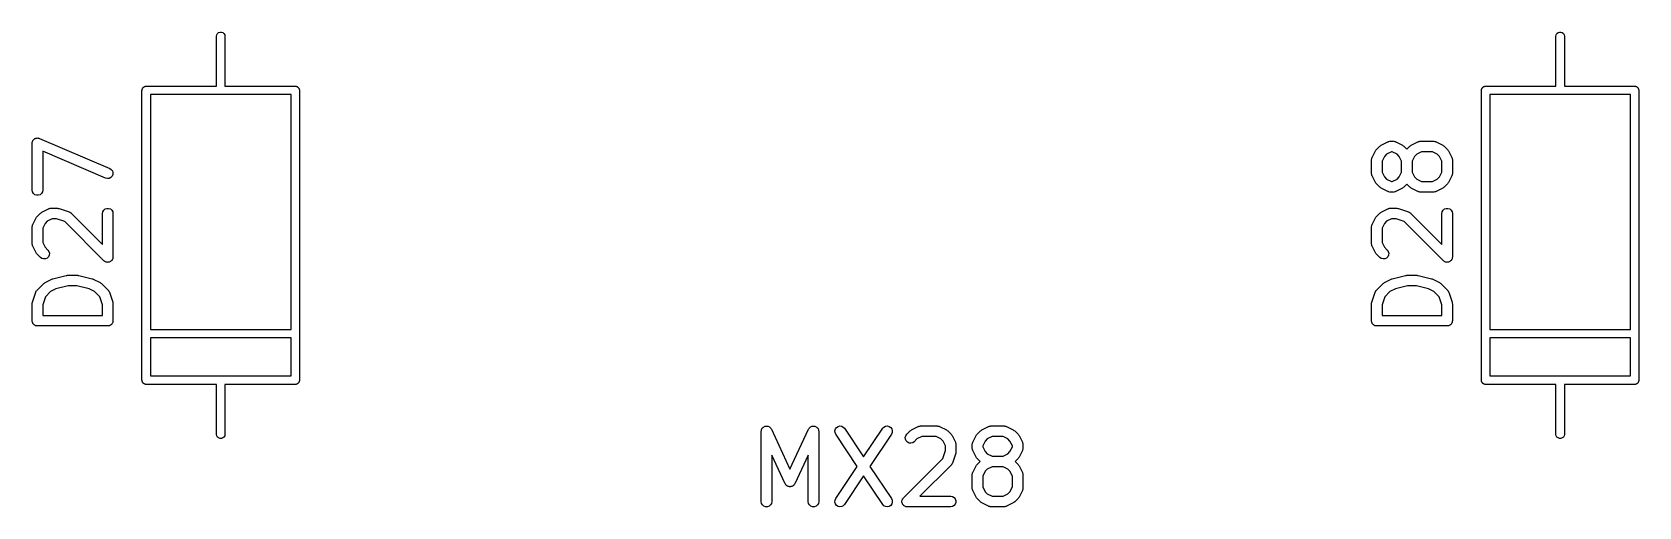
# Model space of a CAD drawing. Extents: x 35 to 250, y -99 to -35.
# Drawn here: x 83.04 to 105.89, y -79.9 to -73.15 of the extents above; entities that cross this region are included whole.
import ezdxf

# ---------------------------------------------------------------- set-up
doc = ezdxf.new("R2010")
doc.units = 0
doc.header["$MEASUREMENT"] = 0
doc.layers.add('BLACK', color=7, linetype='CONTINUOUS')

msp = doc.modelspace()

# ---------------------------------------------------------------- linework, layer by layer
at = {"layer": 'Black'}
for p, q in [((85.665, -73.2112), (85.6686, -73.1907)), ((85.665, -73.9213), (85.665, -73.2112)), ((85.6686, -73.1907), (85.679, -73.1727)), ((85.679, -73.1727), (85.695, -73.1593)), ((85.695, -73.1593), (85.7146, -73.1522)), ((85.7146, -73.1522), (85.7354, -73.1522)), ((85.7354, -73.1522), (85.755, -73.1593)), ((85.755, -73.1593), (85.771, -73.1727)), ((85.771, -73.1727), (85.7814, -73.1907)), ((85.7814, -73.1907), (85.785, -73.2112)), ((85.785, -73.2112), (85.785, -73.9213)), ((104.715, -73.2112), (104.719, -73.1907)), ((104.715, -73.9213), (104.715, -73.2112)), ((104.719, -73.1907), (104.729, -73.1727)), ((104.729, -73.1727), (104.745, -73.1593)), ((104.745, -73.1593), (104.765, -73.1522)), ((104.765, -73.1522), (104.785, -73.1522)), ((104.785, -73.1522), (104.805, -73.1593)), ((104.805, -73.1593), (104.821, -73.1727)), ((104.821, -73.1727), (104.831, -73.1907)), ((104.831, -73.1907), (104.835, -73.2112)), ((104.835, -73.2112), (104.835, -73.9213)), ((84.605, -73.9813), (84.6059, -73.9761)), ((84.605, -78.1012), (84.605, -73.9813)), ((84.6059, -73.9708), (84.6077, -73.9659)), ((84.6059, -73.9761), (84.6059, -73.9708)), ((84.6077, -73.9659), (84.6086, -73.9607)), ((84.6086, -73.9607), (84.6112, -73.9562)), ((84.6112, -73.9562), (84.613, -73.9513)), ((84.613, -73.9513), (84.6164, -73.9472)), ((84.6164, -73.9472), (84.619, -73.9427)), ((84.619, -73.9427), (84.6231, -73.9393)), ((84.6231, -73.9393), (84.6264, -73.9353)), ((84.6264, -73.9353), (84.631, -73.9327)), ((84.631, -73.9327), (84.635, -73.9293)), ((84.635, -73.9293), (84.6399, -73.9275)), ((84.6399, -73.9275), (84.6445, -73.9249)), ((84.6445, -73.9249), (84.6497, -73.924)), ((84.6497, -73.924), (84.6546, -73.9222)), ((84.6546, -73.9222), (84.6598, -73.9222)), ((84.6598, -73.9222), (84.665, -73.9213)), ((84.665, -73.9213), (85.665, -73.9213)), ((84.725, -74.0412), (84.725, -77.3812)), ((86.725, -74.0412), (84.725, -74.0412)), ((85.785, -73.9213), (86.785, -73.9213)), ((86.725, -77.3812), (86.725, -74.0412)), ((86.785, -73.9213), (86.7902, -73.9222)), ((86.7902, -73.9222), (86.7954, -73.9222)), ((86.7954, -73.9222), (86.8003, -73.924)), ((86.8003, -73.924), (86.8055, -73.9249)), ((86.8055, -73.9249), (86.8101, -73.9275)), ((86.8101, -73.9275), (86.815, -73.9293)), ((86.815, -73.9293), (86.819, -73.9327)), ((86.819, -73.9327), (86.8236, -73.9353)), ((86.8236, -73.9353), (86.8269, -73.9393)), ((86.8269, -73.9393), (86.831, -73.9427)), ((86.831, -73.9427), (86.8336, -73.9472)), ((86.8336, -73.9472), (86.837, -73.9513)), ((86.837, -73.9513), (86.8388, -73.9562)), ((86.8388, -73.9562), (86.8414, -73.9607)), ((86.8414, -73.9607), (86.8423, -73.9659)), ((86.8423, -73.9659), (86.8441, -73.9708)), ((86.8441, -73.9708), (86.8441, -73.9761)), ((86.8441, -73.9761), (86.845, -73.9813)), ((86.845, -73.9813), (86.845, -78.1012)), ((103.655, -73.9813), (103.656, -73.9761)), ((103.655, -78.1012), (103.655, -73.9813)), ((103.656, -73.9708), (103.658, -73.9659)), ((103.656, -73.9761), (103.656, -73.9708)), ((103.658, -73.9659), (103.659, -73.9607)), ((103.659, -73.9607), (103.661, -73.9562)), ((103.661, -73.9562), (103.663, -73.9513)), ((103.663, -73.9513), (103.666, -73.9472)), ((103.666, -73.9472), (103.669, -73.9427)), ((103.669, -73.9427), (103.673, -73.9393)), ((103.673, -73.9393), (103.676, -73.9353)), ((103.676, -73.9353), (103.681, -73.9327)), ((103.681, -73.9327), (103.685, -73.9293)), ((103.685, -73.9293), (103.69, -73.9275)), ((103.69, -73.9275), (103.694, -73.9249)), ((103.694, -73.9249), (103.7, -73.924)), ((103.7, -73.924), (103.705, -73.9222)), ((103.705, -73.9222), (103.71, -73.9222)), ((103.71, -73.9222), (103.715, -73.9213)), ((103.715, -73.9213), (104.715, -73.9213)), ((103.775, -74.0412), (103.775, -77.3812)), ((105.775, -74.0412), (103.775, -74.0412)), ((104.835, -73.9213), (105.835, -73.9213)), ((105.775, -77.3812), (105.775, -74.0412)), ((105.835, -73.9213), (105.84, -73.9222)), ((105.84, -73.9222), (105.845, -73.9222)), ((105.845, -73.9222), (105.85, -73.924)), ((105.85, -73.924), (105.856, -73.9249)), ((105.856, -73.9249), (105.86, -73.9275)), ((105.86, -73.9275), (105.865, -73.9293)), ((105.865, -73.9293), (105.869, -73.9327)), ((105.869, -73.9327), (105.874, -73.9353)), ((105.874, -73.9353), (105.877, -73.9393)), ((105.877, -73.9393), (105.881, -73.9427)), ((105.881, -73.9427), (105.884, -73.9472)), ((105.884, -73.9472), (105.887, -73.9513)), ((105.887, -73.9513), (105.889, -73.9562)), ((105.889, -73.9562), (105.891, -73.9607)), ((105.891, -73.9607), (105.892, -73.9659)), ((105.892, -73.9659), (105.894, -73.9708)), ((105.894, -73.9708), (105.894, -73.9761)), ((105.894, -73.9761), (105.895, -73.9813)), ((105.895, -73.9813), (105.895, -78.1012)), ((83.0424, -74.7317), (83.0439, -74.7232)), ((83.0439, -74.7232), (83.0444, -74.7146)), ((83.0444, -74.7146), (83.0461, -74.7105)), ((83.0461, -74.7105), (83.0469, -74.7061)), ((83.0469, -74.7061), (83.0512, -74.6986)), ((83.0512, -74.6986), (83.0546, -74.6907)), ((83.0546, -74.6907), (83.0577, -74.6874)), ((83.0577, -74.6874), (83.0599, -74.6835)), ((83.0599, -74.6835), (83.0665, -74.678)), ((83.0665, -74.678), (83.0725, -74.6717)), ((83.0725, -74.6717), (83.0764, -74.6697)), ((83.0764, -74.6697), (83.0799, -74.6668)), ((83.0799, -74.6668), (83.088, -74.6638)), ((83.088, -74.6638), (83.0957, -74.6599)), ((83.0957, -74.6599), (83.1001, -74.6594)), ((83.1001, -74.6594), (83.1044, -74.6579)), ((83.1044, -74.6579), (83.113, -74.6579)), ((83.113, -74.6579), (83.1216, -74.6568)), ((83.1216, -74.6568), (83.1259, -74.6579)), ((83.1259, -74.6579), (83.1304, -74.6579)), ((83.1304, -74.6579), (83.1385, -74.6608)), ((83.1385, -74.6608), (83.1469, -74.6628)), ((83.1469, -74.6628), (84.1469, -75.0914)), ((102.229, -74.7599), (102.324, -74.7123)), ((102.324, -74.7123), (102.328, -74.711)), ((102.328, -74.711), (102.332, -74.7089)), ((102.332, -74.7089), (102.341, -74.7073)), ((102.341, -74.7073), (102.349, -74.7048)), ((102.349, -74.7048), (102.354, -74.7051)), ((102.354, -74.7051), (102.358, -74.7043)), ((102.358, -74.7043), (102.405, -74.7043)), ((102.405, -74.7043), (102.41, -74.7051)), ((102.41, -74.7051), (102.414, -74.7048)), ((102.414, -74.7048), (102.422, -74.7073)), ((102.422, -74.7073), (102.431, -74.7089)), ((102.431, -74.7089), (102.435, -74.711)), ((102.435, -74.711), (102.439, -74.7123)), ((102.439, -74.7123), (102.534, -74.7599)), ((102.658, -74.7599), (102.753, -74.7123)), ((102.753, -74.7123), (102.757, -74.711)), ((102.757, -74.711), (102.761, -74.7089)), ((102.761, -74.7089), (102.769, -74.7073)), ((102.769, -74.7073), (102.778, -74.7048)), ((102.778, -74.7048), (102.782, -74.7051)), ((102.782, -74.7051), (102.786, -74.7043)), ((102.786, -74.7043), (102.977, -74.7043)), ((102.977, -74.7043), (102.981, -74.7051)), ((102.981, -74.7051), (102.985, -74.7048)), ((102.985, -74.7048), (102.994, -74.7073)), ((102.994, -74.7073), (103.003, -74.7089)), ((103.003, -74.7089), (103.006, -74.711)), ((103.006, -74.711), (103.01, -74.7123)), ((103.01, -74.7123), (103.106, -74.7599)), ((83.0424, -75.3984), (83.0424, -74.7317)), ((84.0878, -75.2292), (83.1924, -74.8455)), ((83.1924, -74.8455), (83.1924, -75.3984)), ((102.093, -74.9612), (102.095, -74.9528)), ((102.095, -74.9528), (102.097, -74.9442)), ((102.097, -74.9442), (102.099, -74.9404)), ((102.099, -74.9404), (102.1, -74.9363)), ((102.1, -74.9363), (102.148, -74.841)), ((102.148, -74.841), (102.155, -74.8314)), ((102.155, -74.8314), (102.162, -74.8216)), ((102.162, -74.8216), (102.21, -74.7739)), ((102.21, -74.7739), (102.219, -74.767)), ((102.219, -74.767), (102.229, -74.7599)), ((102.277, -74.919), (102.242, -74.9875)), ((102.307, -74.8886), (102.277, -74.919)), ((102.376, -74.8543), (102.307, -74.8886)), ((102.388, -74.8543), (102.376, -74.8543)), ((102.456, -74.8886), (102.388, -74.8543)), ((102.487, -74.919), (102.456, -74.8886)), ((102.521, -74.9875), (102.487, -74.919)), ((102.534, -74.7599), (102.544, -74.767)), ((102.544, -74.767), (102.554, -74.7739)), ((102.554, -74.7739), (102.596, -74.8161)), ((102.596, -74.8161), (102.638, -74.7739)), ((102.638, -74.7739), (102.648, -74.767)), ((102.648, -74.767), (102.658, -74.7599)), ((102.705, -74.919), (102.671, -74.9875)), ((102.736, -74.8886), (102.705, -74.919)), ((102.804, -74.8543), (102.736, -74.8886)), ((102.959, -74.8543), (102.804, -74.8543)), ((103.028, -74.8886), (102.959, -74.8543)), ((103.058, -74.919), (103.028, -74.8886)), ((103.092, -74.9875), (103.058, -74.919)), ((103.106, -74.7599), (103.115, -74.767)), ((103.115, -74.767), (103.125, -74.7739)), ((103.125, -74.7739), (103.173, -74.8216)), ((103.173, -74.8216), (103.18, -74.8314)), ((103.18, -74.8314), (103.187, -74.841)), ((103.187, -74.841), (103.234, -74.9363)), ((103.234, -74.9363), (103.236, -74.9404)), ((103.236, -74.9404), (103.238, -74.9442)), ((103.238, -74.9442), (103.239, -74.9528)), ((103.239, -74.9528), (103.242, -74.9612)), ((84.1469, -75.0914), (84.1687, -75.1056)), ((84.1687, -75.1056), (84.1843, -75.1265)), ((84.1904, -75.1774), (84.1801, -75.2014)), ((84.1843, -75.1265), (84.1919, -75.1514)), ((84.1919, -75.1514), (84.1904, -75.1774)), ((102.092, -74.9698), (102.093, -74.9656)), ((102.092, -75.1603), (102.092, -74.9698)), ((102.093, -75.1646), (102.092, -75.1603)), ((102.093, -74.9656), (102.093, -74.9612)), ((102.093, -75.1689), (102.093, -75.1646)), ((102.095, -75.1773), (102.093, -75.1689)), ((102.097, -75.1859), (102.095, -75.1773)), ((102.242, -74.9875), (102.242, -75.1426)), ((102.242, -75.1426), (102.277, -75.2111)), ((102.487, -75.2111), (102.521, -75.1426)), ((102.521, -75.1426), (102.521, -74.9875)), ((102.671, -74.9875), (102.671, -75.1426)), ((102.671, -75.1426), (102.705, -75.2111)), ((103.058, -75.2111), (103.092, -75.1426)), ((103.092, -75.1426), (103.092, -74.9875)), ((103.239, -75.1773), (103.238, -75.1859)), ((103.242, -75.1689), (103.239, -75.1773)), ((103.242, -74.9612), (103.242, -74.9656)), ((103.242, -74.9656), (103.242, -74.9698)), ((103.242, -74.9698), (103.242, -75.1603)), ((103.242, -75.1603), (103.242, -75.1646)), ((103.242, -75.1646), (103.242, -75.1689)), ((83.0469, -75.424), (83.0424, -75.3984)), ((83.1924, -75.3984), (83.1879, -75.424)), ((84.1132, -75.2352), (84.0878, -75.2292)), ((84.1391, -75.2321), (84.1132, -75.2352)), ((84.1623, -75.2204), (84.1391, -75.2321)), ((84.1801, -75.2014), (84.1623, -75.2204)), ((102.099, -75.1897), (102.097, -75.1859)), ((102.1, -75.1938), (102.099, -75.1897)), ((102.148, -75.2891), (102.1, -75.1938)), ((102.155, -75.2987), (102.148, -75.2891)), ((102.162, -75.3086), (102.155, -75.2987)), ((102.21, -75.3562), (102.162, -75.3086)), ((102.219, -75.3631), (102.21, -75.3562)), ((102.229, -75.3702), (102.219, -75.3631)), ((102.324, -75.4179), (102.229, -75.3702)), ((102.277, -75.2111), (102.307, -75.2415)), ((102.307, -75.2415), (102.376, -75.2758)), ((102.376, -75.2758), (102.388, -75.2758)), ((102.388, -75.2758), (102.456, -75.2415)), ((102.534, -75.3702), (102.439, -75.4179)), ((102.456, -75.2415), (102.487, -75.2111)), ((102.544, -75.3631), (102.534, -75.3702)), ((102.554, -75.3562), (102.544, -75.3631)), ((102.596, -75.314), (102.554, -75.3562)), ((102.638, -75.3562), (102.596, -75.314)), ((102.648, -75.3631), (102.638, -75.3562)), ((102.658, -75.3702), (102.648, -75.3631)), ((102.753, -75.4179), (102.658, -75.3702)), ((102.705, -75.2111), (102.736, -75.2415)), ((102.736, -75.2415), (102.804, -75.2758)), ((102.804, -75.2758), (102.959, -75.2758)), ((102.959, -75.2758), (103.028, -75.2415)), ((103.106, -75.3702), (103.01, -75.4179)), ((103.028, -75.2415), (103.058, -75.2111)), ((103.115, -75.3631), (103.106, -75.3702)), ((103.125, -75.3562), (103.115, -75.3631)), ((103.173, -75.3086), (103.125, -75.3562)), ((103.18, -75.2987), (103.173, -75.3086)), ((103.187, -75.2891), (103.18, -75.2987)), ((103.234, -75.1938), (103.187, -75.2891)), ((103.236, -75.1897), (103.234, -75.1938)), ((103.238, -75.1859), (103.236, -75.1897)), ((83.0599, -75.4466), (83.0469, -75.424)), ((83.0799, -75.4633), (83.0599, -75.4466)), ((83.1044, -75.4723), (83.0799, -75.4633)), ((83.1304, -75.4723), (83.1044, -75.4723)), ((83.1549, -75.4633), (83.1304, -75.4723)), ((83.1748, -75.4466), (83.1549, -75.4633)), ((83.1879, -75.424), (83.1748, -75.4466)), ((102.328, -75.4191), (102.324, -75.4179)), ((102.332, -75.4213), (102.328, -75.4191)), ((102.341, -75.4228), (102.332, -75.4213)), ((102.349, -75.4253), (102.341, -75.4228)), ((102.354, -75.425), (102.349, -75.4253)), ((102.358, -75.4258), (102.354, -75.425)), ((102.405, -75.4258), (102.358, -75.4258)), ((102.41, -75.425), (102.405, -75.4258)), ((102.414, -75.4253), (102.41, -75.425)), ((102.422, -75.4228), (102.414, -75.4253)), ((102.431, -75.4213), (102.422, -75.4228)), ((102.435, -75.4191), (102.431, -75.4213)), ((102.439, -75.4179), (102.435, -75.4191)), ((102.757, -75.4191), (102.753, -75.4179)), ((102.761, -75.4213), (102.757, -75.4191)), ((102.769, -75.4228), (102.761, -75.4213)), ((102.778, -75.4253), (102.769, -75.4228)), ((102.782, -75.425), (102.778, -75.4253)), ((102.786, -75.4258), (102.782, -75.425)), ((102.977, -75.4258), (102.786, -75.4258)), ((102.981, -75.425), (102.977, -75.4258)), ((102.985, -75.4253), (102.981, -75.425)), ((102.994, -75.4228), (102.985, -75.4253)), ((103.003, -75.4213), (102.994, -75.4228)), ((103.006, -75.4191), (103.003, -75.4213)), ((103.01, -75.4179), (103.006, -75.4191)), ((83.0503, -75.8887), (83.0979, -75.7934)), ((83.0979, -75.7934), (83.1051, -75.7838)), ((83.1051, -75.7838), (83.112, -75.7739)), ((83.112, -75.7739), (83.1596, -75.7263)), ((83.1596, -75.7263), (83.1694, -75.7194)), ((83.1694, -75.7194), (83.1791, -75.7123)), ((83.1791, -75.7123), (83.2743, -75.6646)), ((83.257, -75.841), (83.2266, -75.8714)), ((83.3256, -75.8067), (83.257, -75.841)), ((83.2743, -75.6646), (83.2785, -75.6634)), ((83.2785, -75.6634), (83.2822, -75.6612)), ((83.2822, -75.6612), (83.2909, -75.6597)), ((83.2909, -75.6597), (83.2993, -75.6572)), ((83.2993, -75.6572), (83.3036, -75.6575)), ((83.3036, -75.6575), (83.3079, -75.6567)), ((83.3079, -75.6567), (83.4031, -75.6567)), ((83.3909, -75.8067), (83.3256, -75.8067)), ((83.5054, -75.8449), (83.3909, -75.8067)), ((83.4031, -75.6567), (83.4149, -75.6588)), ((83.4149, -75.6588), (83.4268, -75.6606)), ((83.4268, -75.6606), (83.5697, -75.7082)), ((84.0643, -76.4038), (83.5054, -75.8449)), ((83.5697, -75.7082), (83.5735, -75.7103)), ((83.5735, -75.7103), (83.5776, -75.7114)), ((83.5776, -75.7114), (83.5848, -75.7164)), ((83.5848, -75.7164), (83.5926, -75.7206)), ((83.5926, -75.7206), (83.5954, -75.7238)), ((83.5954, -75.7238), (83.599, -75.7263)), ((83.599, -75.7263), (84.0424, -76.1697)), ((84.0424, -75.7317), (84.0469, -75.7061)), ((84.0424, -76.1697), (84.0424, -75.7317)), ((84.0469, -75.7061), (84.0599, -75.6835)), ((84.0599, -75.6835), (84.0799, -75.6668)), ((84.0799, -75.6668), (84.1044, -75.6579)), ((84.1044, -75.6579), (84.1304, -75.6579)), ((84.1304, -75.6579), (84.1549, -75.6668)), ((84.1549, -75.6668), (84.1748, -75.6835)), ((84.1748, -75.6835), (84.1879, -75.7061)), ((84.1879, -75.7061), (84.1924, -75.7317)), ((84.1924, -75.7317), (84.1924, -76.3508)), ((102.1, -75.8887), (102.148, -75.7934)), ((102.148, -75.7934), (102.155, -75.7838)), ((102.155, -75.7838), (102.162, -75.7739)), ((102.162, -75.7739), (102.21, -75.7263)), ((102.21, -75.7263), (102.219, -75.7194)), ((102.219, -75.7194), (102.229, -75.7123)), ((102.229, -75.7123), (102.324, -75.6646)), ((102.307, -75.841), (102.277, -75.8714)), ((102.376, -75.8067), (102.307, -75.841)), ((102.324, -75.6646), (102.328, -75.6634)), ((102.328, -75.6634), (102.332, -75.6612)), ((102.332, -75.6612), (102.341, -75.6597)), ((102.341, -75.6597), (102.349, -75.6572)), ((102.349, -75.6572), (102.354, -75.6575)), ((102.354, -75.6575), (102.358, -75.6567)), ((102.358, -75.6567), (102.453, -75.6567)), ((102.441, -75.8067), (102.376, -75.8067)), ((102.555, -75.8449), (102.441, -75.8067)), ((102.453, -75.6567), (102.465, -75.6588)), ((102.465, -75.6588), (102.477, -75.6606)), ((102.477, -75.6606), (102.62, -75.7082)), ((103.114, -76.4038), (102.555, -75.8449)), ((102.62, -75.7082), (102.623, -75.7103)), ((102.623, -75.7103), (102.628, -75.7114)), ((102.628, -75.7114), (102.635, -75.7164)), ((102.635, -75.7164), (102.643, -75.7206)), ((102.643, -75.7206), (102.645, -75.7238)), ((102.645, -75.7238), (102.649, -75.7263)), ((102.649, -75.7263), (103.092, -76.1697)), ((103.092, -75.7317), (103.097, -75.7061)), ((103.092, -76.1697), (103.092, -75.7317)), ((103.097, -75.7061), (103.11, -75.6835)), ((103.11, -75.6835), (103.13, -75.6668)), ((103.13, -75.6668), (103.154, -75.6579)), ((103.154, -75.6579), (103.18, -75.6579)), ((103.18, -75.6579), (103.205, -75.6668)), ((103.205, -75.6668), (103.225, -75.6835)), ((103.225, -75.6835), (103.238, -75.7061)), ((103.238, -75.7061), (103.242, -75.7317)), ((103.242, -75.7317), (103.242, -76.3508)), ((83.0424, -75.9222), (83.0431, -75.9179)), ((83.0424, -76.1603), (83.0424, -75.9222)), ((83.0429, -75.9136), (83.0454, -75.9052)), ((83.0431, -75.9179), (83.0429, -75.9136)), ((83.0454, -75.9052), (83.0469, -75.8965)), ((83.0469, -75.8965), (83.0491, -75.8928)), ((83.0491, -75.8928), (83.0503, -75.8887)), ((83.2266, -75.8714), (83.1924, -75.9399)), ((83.1924, -75.9399), (83.1924, -76.1426)), ((102.092, -75.9222), (102.093, -75.9179)), ((102.092, -76.1603), (102.092, -75.9222)), ((102.093, -75.9136), (102.095, -75.9052)), ((102.093, -75.9179), (102.093, -75.9136)), ((102.095, -75.9052), (102.097, -75.8965)), ((102.097, -75.8965), (102.099, -75.8928)), ((102.099, -75.8928), (102.1, -75.8887)), ((102.277, -75.8714), (102.242, -75.9399)), ((102.242, -75.9399), (102.242, -76.1426)), ((83.0431, -76.1646), (83.0424, -76.1603)), ((83.0429, -76.1689), (83.0431, -76.1646)), ((83.0454, -76.1773), (83.0429, -76.1689)), ((83.0469, -76.1859), (83.0454, -76.1773)), ((83.0491, -76.1897), (83.0469, -76.1859)), ((83.0503, -76.1938), (83.0491, -76.1897)), ((83.0979, -76.2891), (83.0503, -76.1938)), ((83.1051, -76.2987), (83.0979, -76.2891)), ((83.112, -76.3086), (83.1051, -76.2987)), ((83.1596, -76.3562), (83.112, -76.3086)), ((83.1924, -76.1426), (83.2266, -76.2111)), ((83.2266, -76.2111), (83.2657, -76.2501)), ((83.2657, -76.2501), (83.2806, -76.2715)), ((83.2851, -76.3226), (83.2741, -76.3462)), ((83.2806, -76.2715), (83.2873, -76.2966)), ((83.2873, -76.2966), (83.2851, -76.3226)), ((102.093, -76.1646), (102.092, -76.1603)), ((102.093, -76.1689), (102.093, -76.1646)), ((102.095, -76.1773), (102.093, -76.1689)), ((102.097, -76.1859), (102.095, -76.1773)), ((102.099, -76.1897), (102.097, -76.1859)), ((102.1, -76.1938), (102.099, -76.1897)), ((102.148, -76.2891), (102.1, -76.1938)), ((102.155, -76.2987), (102.148, -76.2891)), ((102.162, -76.3086), (102.155, -76.2987)), ((102.21, -76.3562), (102.162, -76.3086)), ((102.242, -76.1426), (102.277, -76.2111)), ((102.277, -76.2111), (102.316, -76.2501)), ((102.316, -76.2501), (102.331, -76.2715)), ((102.335, -76.3226), (102.324, -76.3462)), ((102.331, -76.2715), (102.337, -76.2966)), ((102.337, -76.2966), (102.335, -76.3226)), ((83.1809, -76.3711), (83.1596, -76.3562)), ((83.2061, -76.3779), (83.1809, -76.3711)), ((83.232, -76.3756), (83.2061, -76.3779)), ((83.2556, -76.3646), (83.232, -76.3756)), ((83.2741, -76.3462), (83.2556, -76.3646)), ((84.0724, -76.4094), (84.0643, -76.4038)), ((84.0799, -76.4157), (84.0724, -76.4094)), ((84.083, -76.4169), (84.0799, -76.4157)), ((84.0857, -76.4187), (84.083, -76.4169)), ((84.0952, -76.4213), (84.0857, -76.4187)), ((84.1044, -76.4246), (84.0952, -76.4213)), ((84.1077, -76.4246), (84.1044, -76.4246)), ((84.1108, -76.4255), (84.1077, -76.4246)), ((84.1206, -76.4246), (84.1108, -76.4255)), ((84.1304, -76.4246), (84.1206, -76.4246)), ((84.1335, -76.4235), (84.1304, -76.4246)), ((84.1368, -76.4232), (84.1335, -76.4235)), ((84.1457, -76.4191), (84.1368, -76.4232)), ((84.1549, -76.4157), (84.1457, -76.4191)), ((84.1574, -76.4136), (84.1549, -76.4157)), ((84.1604, -76.4122), (84.1574, -76.4136)), ((84.1673, -76.4053), (84.1604, -76.4122)), ((84.1748, -76.399), (84.1673, -76.4053)), ((84.1765, -76.3961), (84.1748, -76.399)), ((84.1788, -76.3938), (84.1765, -76.3961)), ((84.183, -76.3849), (84.1788, -76.3938)), ((84.1879, -76.3764), (84.183, -76.3849)), ((84.1884, -76.3732), (84.1879, -76.3764)), ((84.1898, -76.3702), (84.1884, -76.3732)), ((84.1907, -76.3604), (84.1898, -76.3702)), ((84.1924, -76.3508), (84.1907, -76.3604)), ((102.231, -76.3711), (102.21, -76.3562)), ((102.256, -76.3779), (102.231, -76.3711)), ((102.282, -76.3756), (102.256, -76.3779)), ((102.306, -76.3646), (102.282, -76.3756)), ((102.324, -76.3462), (102.306, -76.3646)), ((103.122, -76.4094), (103.114, -76.4038)), ((103.13, -76.4157), (103.122, -76.4094)), ((103.133, -76.4169), (103.13, -76.4157)), ((103.136, -76.4187), (103.133, -76.4169)), ((103.145, -76.4213), (103.136, -76.4187)), ((103.154, -76.4246), (103.145, -76.4213)), ((103.158, -76.4246), (103.154, -76.4246)), ((103.161, -76.4255), (103.158, -76.4246)), ((103.171, -76.4246), (103.161, -76.4255)), ((103.18, -76.4246), (103.171, -76.4246)), ((103.184, -76.4235), (103.18, -76.4246)), ((103.187, -76.4232), (103.184, -76.4235)), ((103.196, -76.4191), (103.187, -76.4232)), ((103.205, -76.4157), (103.196, -76.4191)), ((103.207, -76.4136), (103.205, -76.4157)), ((103.21, -76.4122), (103.207, -76.4136)), ((103.217, -76.4053), (103.21, -76.4122)), ((103.225, -76.399), (103.217, -76.4053)), ((103.226, -76.3961), (103.225, -76.399)), ((103.229, -76.3938), (103.226, -76.3961)), ((103.233, -76.3849), (103.229, -76.3938)), ((103.238, -76.3764), (103.233, -76.3849)), ((103.24, -76.3702), (103.238, -76.3732)), ((103.238, -76.3732), (103.238, -76.3764)), ((103.241, -76.3604), (103.24, -76.3702)), ((103.242, -76.3508), (103.241, -76.3604)), ((83.112, -76.8216), (83.2072, -76.7263)), ((83.2072, -76.7263), (83.2171, -76.7194)), ((83.2171, -76.7194), (83.2267, -76.7123)), ((83.2267, -76.7123), (83.3219, -76.6646)), ((83.3219, -76.6646), (83.3298, -76.6623)), ((83.3298, -76.6623), (83.3373, -76.659)), ((83.3373, -76.659), (83.5278, -76.6113)), ((83.5552, -76.7591), (83.3817, -76.8025)), ((83.5278, -76.6113), (83.5369, -76.6107)), ((83.5369, -76.6107), (83.546, -76.6091)), ((83.546, -76.6091), (83.6888, -76.6091)), ((83.6796, -76.7591), (83.5552, -76.7591)), ((83.8531, -76.8025), (83.6796, -76.7591)), ((83.6888, -76.6091), (83.6978, -76.6107)), ((83.6978, -76.6107), (83.707, -76.6113)), ((83.707, -76.6113), (83.8975, -76.659)), ((83.8975, -76.659), (83.905, -76.6623)), ((83.905, -76.6623), (83.9128, -76.6646)), ((83.9128, -76.6646), (84.0081, -76.7123)), ((84.0081, -76.7123), (84.0177, -76.7194)), ((84.0177, -76.7194), (84.0276, -76.7263)), ((84.0276, -76.7263), (84.1228, -76.8216)), ((102.162, -76.8216), (102.257, -76.7263)), ((102.257, -76.7263), (102.267, -76.7194)), ((102.267, -76.7194), (102.277, -76.7123)), ((102.277, -76.7123), (102.372, -76.6646)), ((102.372, -76.6646), (102.38, -76.6623)), ((102.38, -76.6623), (102.387, -76.659)), ((102.387, -76.659), (102.578, -76.6113)), ((102.605, -76.7591), (102.432, -76.8025)), ((102.578, -76.6113), (102.587, -76.6107)), ((102.587, -76.6107), (102.596, -76.6091)), ((102.596, -76.6091), (102.739, -76.6091)), ((102.73, -76.7591), (102.605, -76.7591)), ((102.903, -76.8025), (102.73, -76.7591)), ((102.739, -76.6091), (102.748, -76.6107)), ((102.748, -76.6107), (102.757, -76.6113)), ((102.757, -76.6113), (102.947, -76.659)), ((102.947, -76.659), (102.955, -76.6623)), ((102.955, -76.6623), (102.963, -76.6646)), ((102.963, -76.6646), (103.058, -76.7123)), ((103.058, -76.7123), (103.068, -76.7194)), ((103.068, -76.7194), (103.078, -76.7263)), ((103.078, -76.7263), (103.173, -76.8216)), ((83.0424, -77.0174), (83.0445, -77.0056)), ((83.0445, -77.0056), (83.0462, -76.9937)), ((83.0462, -76.9937), (83.0938, -76.8509)), ((83.0938, -76.8509), (83.0959, -76.8471)), ((83.0959, -76.8471), (83.097, -76.8429)), ((83.097, -76.8429), (83.1021, -76.8357)), ((83.1021, -76.8357), (83.1063, -76.828)), ((83.1063, -76.828), (83.1095, -76.8251)), ((83.1095, -76.8251), (83.112, -76.8216)), ((83.2306, -76.9151), (83.1924, -77.0296)), ((83.3047, -76.841), (83.2306, -76.9151)), ((83.3817, -76.8025), (83.3047, -76.841)), ((83.9301, -76.841), (83.8531, -76.8025)), ((84.0042, -76.9151), (83.9301, -76.841)), ((84.0424, -77.0296), (84.0042, -76.9151)), ((84.1228, -76.8216), (84.1253, -76.8251)), ((84.1253, -76.8251), (84.1285, -76.828)), ((84.1285, -76.828), (84.1327, -76.8357)), ((84.1327, -76.8357), (84.1377, -76.8429)), ((84.1377, -76.8429), (84.1389, -76.8471)), ((84.1389, -76.8471), (84.1409, -76.8509)), ((84.1409, -76.8509), (84.1885, -76.9937)), ((84.1885, -76.9937), (84.1903, -77.0056)), ((84.1903, -77.0056), (84.1924, -77.0174)), ((102.092, -77.0174), (102.094, -77.0056)), ((102.094, -77.0056), (102.096, -76.9937)), ((102.096, -76.9937), (102.144, -76.8509)), ((102.144, -76.8509), (102.146, -76.8471)), ((102.146, -76.8471), (102.147, -76.8429)), ((102.147, -76.8429), (102.152, -76.8357)), ((102.152, -76.8357), (102.156, -76.828)), ((102.156, -76.828), (102.159, -76.8251)), ((102.159, -76.8251), (102.162, -76.8216)), ((102.281, -76.9151), (102.242, -77.0296)), ((102.355, -76.841), (102.281, -76.9151)), ((102.432, -76.8025), (102.355, -76.841)), ((102.98, -76.841), (102.903, -76.8025)), ((103.054, -76.9151), (102.98, -76.841)), ((103.092, -77.0296), (103.054, -76.9151)), ((103.173, -76.8216), (103.175, -76.8251)), ((103.175, -76.8251), (103.179, -76.828)), ((103.179, -76.828), (103.183, -76.8357)), ((103.183, -76.8357), (103.188, -76.8429)), ((103.188, -76.8429), (103.189, -76.8471)), ((103.189, -76.8471), (103.191, -76.8509)), ((103.191, -76.8509), (103.239, -76.9937)), ((103.239, -76.9937), (103.24, -77.0056)), ((103.24, -77.0056), (103.242, -77.0174)), ((83.0424, -77.2555), (83.0424, -77.0174)), ((83.1924, -77.0296), (83.1924, -77.1805)), ((83.1924, -77.1805), (84.0424, -77.1805)), ((84.0424, -77.1805), (84.0424, -77.0296)), ((84.1924, -77.0174), (84.1924, -77.2555)), ((102.092, -77.2555), (102.092, -77.0174)), ((102.242, -77.0296), (102.242, -77.1805)), ((102.242, -77.1805), (103.092, -77.1805)), ((103.092, -77.1805), (103.092, -77.0296)), ((103.242, -77.0174), (103.242, -77.2555)), ((83.0435, -77.262), (83.0424, -77.2555)), ((83.0435, -77.2686), (83.0435, -77.262)), ((83.0458, -77.2747), (83.0435, -77.2686)), ((83.0469, -77.2812), (83.0458, -77.2747)), ((83.0502, -77.2869), (83.0469, -77.2812)), ((83.0524, -77.293), (83.0502, -77.2869)), ((83.0566, -77.2981), (83.0524, -77.293)), ((83.0599, -77.3037), (83.0566, -77.2981)), ((83.065, -77.308), (83.0599, -77.3037)), ((83.0692, -77.313), (83.065, -77.308)), ((83.0749, -77.3163), (83.0692, -77.313)), ((83.0799, -77.3205), (83.0749, -77.3163)), ((83.086, -77.3227), (83.0799, -77.3205)), ((83.0917, -77.326), (83.086, -77.3227)), ((83.0982, -77.3272), (83.0917, -77.326)), ((83.1044, -77.3294), (83.0982, -77.3272)), ((83.1109, -77.3294), (83.1044, -77.3294)), ((83.1174, -77.3305), (83.1109, -77.3294)), ((84.1174, -77.3305), (83.1174, -77.3305)), ((84.1238, -77.3294), (84.1174, -77.3305)), ((84.1304, -77.3294), (84.1238, -77.3294)), ((84.1366, -77.3272), (84.1304, -77.3294)), ((84.143, -77.326), (84.1366, -77.3272)), ((84.1487, -77.3227), (84.143, -77.326)), ((84.1549, -77.3205), (84.1487, -77.3227)), ((84.1599, -77.3163), (84.1549, -77.3205)), ((84.1656, -77.313), (84.1599, -77.3163)), ((84.1698, -77.308), (84.1656, -77.313)), ((84.1748, -77.3037), (84.1698, -77.308)), ((84.1781, -77.2981), (84.1748, -77.3037)), ((84.1823, -77.293), (84.1781, -77.2981)), ((84.1846, -77.2869), (84.1823, -77.293)), ((84.1879, -77.2812), (84.1846, -77.2869)), ((84.189, -77.2747), (84.1879, -77.2812)), ((84.1912, -77.2686), (84.189, -77.2747)), ((84.1924, -77.2555), (84.1912, -77.262)), ((84.1912, -77.262), (84.1912, -77.2686)), ((84.725, -77.3812), (86.725, -77.3812)), ((102.094, -77.262), (102.092, -77.2555)), ((102.094, -77.2686), (102.094, -77.262)), ((102.096, -77.2747), (102.094, -77.2686)), ((102.097, -77.2812), (102.096, -77.2747)), ((102.1, -77.2869), (102.097, -77.2812)), ((102.102, -77.293), (102.1, -77.2869)), ((102.107, -77.2981), (102.102, -77.293)), ((102.11, -77.3037), (102.107, -77.2981)), ((102.115, -77.308), (102.11, -77.3037)), ((102.119, -77.313), (102.115, -77.308)), ((102.125, -77.3163), (102.119, -77.313)), ((102.13, -77.3205), (102.125, -77.3163)), ((102.136, -77.3227), (102.13, -77.3205)), ((102.142, -77.326), (102.136, -77.3227)), ((102.148, -77.3272), (102.142, -77.326)), ((102.154, -77.3294), (102.148, -77.3272)), ((102.161, -77.3294), (102.154, -77.3294)), ((102.167, -77.3305), (102.161, -77.3294)), ((103.167, -77.3305), (102.167, -77.3305)), ((103.174, -77.3294), (103.167, -77.3305)), ((103.18, -77.3294), (103.174, -77.3294)), ((103.187, -77.3272), (103.18, -77.3294)), ((103.193, -77.326), (103.187, -77.3272)), ((103.199, -77.3227), (103.193, -77.326)), ((103.205, -77.3205), (103.199, -77.3227)), ((103.21, -77.3163), (103.205, -77.3205)), ((103.216, -77.313), (103.21, -77.3163)), ((103.22, -77.308), (103.216, -77.313)), ((103.225, -77.3037), (103.22, -77.308)), ((103.228, -77.2981), (103.225, -77.3037)), ((103.232, -77.293), (103.228, -77.2981)), ((103.235, -77.2869), (103.232, -77.293)), ((103.238, -77.2812), (103.235, -77.2869)), ((103.239, -77.2747), (103.238, -77.2812)), ((103.241, -77.2686), (103.239, -77.2747)), ((103.242, -77.2555), (103.241, -77.262)), ((103.241, -77.262), (103.241, -77.2686)), ((103.775, -77.3812), (105.775, -77.3812)), ((84.725, -77.5012), (84.725, -78.0412)), ((86.725, -77.5012), (84.725, -77.5012)), ((86.725, -78.0412), (86.725, -77.5012)), ((103.775, -77.5012), (103.775, -78.0412)), ((105.775, -77.5012), (103.775, -77.5012)), ((105.775, -78.0412), (105.775, -77.5012)), ((84.6059, -78.1064), (84.605, -78.1012)), ((84.6059, -78.1117), (84.6059, -78.1064)), ((84.6077, -78.1166), (84.6059, -78.1117)), ((84.6086, -78.1218), (84.6077, -78.1166)), ((84.6112, -78.1263), (84.6086, -78.1218)), ((84.613, -78.1312), (84.6112, -78.1263)), ((84.6164, -78.1353), (84.613, -78.1312)), ((84.619, -78.1398), (84.6164, -78.1353)), ((84.6231, -78.1432), (84.619, -78.1398)), ((84.6264, -78.1472), (84.6231, -78.1432)), ((84.631, -78.1498), (84.6264, -78.1472)), ((84.635, -78.1532), (84.631, -78.1498)), ((84.6399, -78.155), (84.635, -78.1532)), ((84.6445, -78.1576), (84.6399, -78.155)), ((84.725, -78.0412), (86.725, -78.0412)), ((86.8101, -78.155), (86.8055, -78.1576)), ((86.815, -78.1532), (86.8101, -78.155)), ((86.819, -78.1498), (86.815, -78.1532)), ((86.8236, -78.1472), (86.819, -78.1498)), ((86.8269, -78.1432), (86.8236, -78.1472)), ((86.831, -78.1398), (86.8269, -78.1432)), ((86.8336, -78.1353), (86.831, -78.1398)), ((86.837, -78.1312), (86.8336, -78.1353)), ((86.8388, -78.1263), (86.837, -78.1312)), ((86.8414, -78.1218), (86.8388, -78.1263)), ((86.8423, -78.1166), (86.8414, -78.1218)), ((86.8441, -78.1117), (86.8423, -78.1166)), ((86.845, -78.1012), (86.8441, -78.1064)), ((86.8441, -78.1064), (86.8441, -78.1117)), ((103.656, -78.1064), (103.655, -78.1012)), ((103.656, -78.1117), (103.656, -78.1064)), ((103.658, -78.1166), (103.656, -78.1117)), ((103.659, -78.1218), (103.658, -78.1166)), ((103.661, -78.1263), (103.659, -78.1218)), ((103.663, -78.1312), (103.661, -78.1263)), ((103.666, -78.1353), (103.663, -78.1312)), ((103.669, -78.1398), (103.666, -78.1353)), ((103.673, -78.1432), (103.669, -78.1398)), ((103.676, -78.1472), (103.673, -78.1432)), ((103.681, -78.1498), (103.676, -78.1472)), ((103.685, -78.1532), (103.681, -78.1498)), ((103.69, -78.155), (103.685, -78.1532)), ((103.694, -78.1576), (103.69, -78.155)), ((103.775, -78.0412), (105.775, -78.0412)), ((105.86, -78.155), (105.856, -78.1576)), ((105.865, -78.1532), (105.86, -78.155)), ((105.869, -78.1498), (105.865, -78.1532)), ((105.874, -78.1472), (105.869, -78.1498)), ((105.877, -78.1432), (105.874, -78.1472)), ((105.881, -78.1398), (105.877, -78.1432)), ((105.884, -78.1353), (105.881, -78.1398)), ((105.887, -78.1312), (105.884, -78.1353)), ((105.889, -78.1263), (105.887, -78.1312)), ((105.891, -78.1218), (105.889, -78.1263)), ((105.892, -78.1166), (105.891, -78.1218)), ((105.894, -78.1117), (105.892, -78.1166)), ((105.895, -78.1012), (105.894, -78.1064)), ((105.894, -78.1064), (105.894, -78.1117)), ((84.6497, -78.1585), (84.6445, -78.1576)), ((84.6546, -78.1603), (84.6497, -78.1585)), ((84.6598, -78.1603), (84.6546, -78.1603)), ((84.665, -78.1612), (84.6598, -78.1603)), ((85.665, -78.1612), (84.665, -78.1612)), ((85.665, -78.8713), (85.665, -78.1612)), ((86.785, -78.1612), (85.785, -78.1612)), ((85.785, -78.1612), (85.785, -78.8713)), ((86.7902, -78.1603), (86.785, -78.1612)), ((86.7954, -78.1603), (86.7902, -78.1603)), ((86.8003, -78.1585), (86.7954, -78.1603)), ((86.8055, -78.1576), (86.8003, -78.1585)), ((103.7, -78.1585), (103.694, -78.1576)), ((103.705, -78.1603), (103.7, -78.1585)), ((103.71, -78.1603), (103.705, -78.1603)), ((103.715, -78.1612), (103.71, -78.1603)), ((104.715, -78.1612), (103.715, -78.1612)), ((104.715, -78.8713), (104.715, -78.1612)), ((105.835, -78.1612), (104.835, -78.1612)), ((104.835, -78.1612), (104.835, -78.8713)), ((105.84, -78.1603), (105.835, -78.1612)), ((105.845, -78.1603), (105.84, -78.1603)), ((105.85, -78.1585), (105.845, -78.1603)), ((105.856, -78.1576), (105.85, -78.1585)), ((93.4131, -78.8274), (93.4148, -78.8177)), ((93.4131, -79.8274), (93.4131, -78.8274)), ((93.4148, -78.8177), (93.4156, -78.808)), ((93.4156, -78.808), (93.417, -78.805)), ((93.417, -78.805), (93.4176, -78.8017)), ((93.4176, -78.8017), (93.4225, -78.7933)), ((93.4225, -78.7933), (93.4266, -78.7844)), ((93.4266, -78.7844), (93.429, -78.782)), ((93.429, -78.782), (93.4306, -78.7792)), ((93.4306, -78.7792), (93.4381, -78.7729)), ((93.4381, -78.7729), (93.4451, -78.766)), ((93.4451, -78.766), (93.4481, -78.7646)), ((93.4481, -78.7646), (93.4506, -78.7624)), ((93.4506, -78.7624), (93.4598, -78.7591)), ((93.4598, -78.7591), (93.4687, -78.7549)), ((93.4687, -78.7549), (93.472, -78.7547)), ((93.472, -78.7547), (93.4751, -78.7535)), ((93.4751, -78.7535), (93.4849, -78.7535)), ((93.4849, -78.7535), (93.4946, -78.7527)), ((93.4946, -78.7527), (93.4978, -78.7535)), ((93.4978, -78.7535), (93.5011, -78.7535)), ((93.5011, -78.7535), (93.5103, -78.7569)), ((93.5103, -78.7569), (93.5198, -78.7594)), ((93.5198, -78.7594), (93.5225, -78.7613)), ((93.5225, -78.7613), (93.5256, -78.7624)), ((93.5256, -78.7624), (93.5331, -78.7687)), ((93.5331, -78.7687), (93.5411, -78.7743)), ((93.5411, -78.7743), (93.543, -78.777)), ((93.543, -78.777), (93.5455, -78.7792)), ((93.5455, -78.7792), (93.5504, -78.7876)), ((93.5504, -78.7876), (93.5561, -78.7957)), ((93.5561, -78.7957), (93.8214, -79.3643)), ((93.8214, -79.3643), (94.0868, -78.7957)), ((94.0868, -78.7957), (94.0924, -78.7876)), ((94.0924, -78.7876), (94.0973, -78.7792)), ((94.0973, -78.7792), (94.0998, -78.777)), ((94.0998, -78.777), (94.1017, -78.7743)), ((94.1017, -78.7743), (94.1098, -78.7687)), ((94.1098, -78.7687), (94.1173, -78.7624)), ((94.1173, -78.7624), (94.1204, -78.7613)), ((94.1204, -78.7613), (94.1231, -78.7594)), ((94.1231, -78.7594), (94.1325, -78.7569)), ((94.1325, -78.7569), (94.1417, -78.7535)), ((94.1417, -78.7535), (94.145, -78.7535)), ((94.145, -78.7535), (94.1482, -78.7527)), ((94.1482, -78.7527), (94.158, -78.7535)), ((94.158, -78.7535), (94.1678, -78.7535)), ((94.1678, -78.7535), (94.1709, -78.7547)), ((94.1709, -78.7547), (94.1742, -78.7549)), ((94.1742, -78.7549), (94.1831, -78.7591)), ((94.1831, -78.7591), (94.1923, -78.7624)), ((94.1923, -78.7624), (94.1948, -78.7646)), ((94.1948, -78.7646), (94.1978, -78.766)), ((94.1978, -78.766), (94.2047, -78.7729)), ((94.2047, -78.7729), (94.2122, -78.7792)), ((94.2122, -78.7792), (94.2139, -78.782)), ((94.2139, -78.782), (94.2162, -78.7844)), ((94.2162, -78.7844), (94.2203, -78.7933)), ((94.2203, -78.7933), (94.2252, -78.8017)), ((94.2252, -78.8017), (94.2258, -78.805)), ((94.2258, -78.805), (94.2272, -78.808)), ((94.2272, -78.808), (94.2281, -78.8177)), ((94.2281, -78.8177), (94.2298, -78.8274)), ((94.2298, -78.8274), (94.2298, -79.8274)), ((94.4612, -78.8191), (94.4685, -78.7941)), ((94.4628, -78.8451), (94.4612, -78.8191)), ((94.4685, -78.7941), (94.4839, -78.7731)), ((94.4839, -78.7731), (94.5056, -78.7587)), ((94.5056, -78.7587), (94.5309, -78.7525)), ((94.5309, -78.7525), (94.5568, -78.7554)), ((94.5568, -78.7554), (94.5801, -78.7669)), ((94.5801, -78.7669), (94.5981, -78.7858)), ((94.5981, -78.7858), (94.869, -79.1922)), ((94.869, -79.1922), (95.14, -78.7858)), ((95.14, -78.7858), (95.158, -78.7669)), ((95.158, -78.7669), (95.1813, -78.7554)), ((95.1813, -78.7554), (95.2072, -78.7525)), ((95.2072, -78.7525), (95.2325, -78.7587)), ((95.2325, -78.7587), (95.2542, -78.7731)), ((95.2542, -78.7731), (95.2696, -78.7941)), ((95.2696, -78.7941), (95.2769, -78.8191)), ((95.2769, -78.8191), (95.2753, -78.8451)), ((95.4827, -78.8696), (95.5303, -78.822)), ((95.5303, -78.822), (95.5401, -78.8151)), ((95.5401, -78.8151), (95.5498, -78.8079)), ((95.5498, -78.8079), (95.645, -78.7603)), ((95.645, -78.7603), (95.6492, -78.7591)), ((95.6492, -78.7591), (95.6529, -78.7569)), ((95.6529, -78.7569), (95.6616, -78.7554)), ((95.6616, -78.7554), (95.67, -78.7529)), ((95.67, -78.7529), (95.6743, -78.7531)), ((95.6743, -78.7531), (95.6786, -78.7524)), ((95.6786, -78.7524), (95.9167, -78.7524)), ((95.9167, -78.7524), (95.9209, -78.7531)), ((95.9209, -78.7531), (95.9252, -78.7529)), ((95.9252, -78.7529), (95.9337, -78.7554)), ((95.9337, -78.7554), (95.9423, -78.7569)), ((95.9423, -78.7569), (95.9461, -78.7591)), ((95.9461, -78.7591), (95.9502, -78.7603)), ((95.9502, -78.7603), (96.0454, -78.8079)), ((96.0454, -78.8079), (96.0551, -78.8151)), ((96.0551, -78.8151), (96.0649, -78.822)), ((96.0649, -78.822), (96.1126, -78.8696)), ((96.4827, -78.8696), (96.5303, -78.822)), ((96.5303, -78.822), (96.5401, -78.8151)), ((96.5401, -78.8151), (96.5498, -78.8079)), ((96.5498, -78.8079), (96.645, -78.7603)), ((96.645, -78.7603), (96.6492, -78.7591)), ((96.6492, -78.7591), (96.6529, -78.7569)), ((96.6529, -78.7569), (96.6616, -78.7554)), ((96.6616, -78.7554), (96.67, -78.7529)), ((96.67, -78.7529), (96.6743, -78.7531)), ((96.6743, -78.7531), (96.6786, -78.7524)), ((96.6786, -78.7524), (96.869, -78.7524)), ((96.869, -78.7524), (96.8733, -78.7531)), ((96.8733, -78.7531), (96.8776, -78.7529)), ((96.8776, -78.7529), (96.886, -78.7554)), ((96.886, -78.7554), (96.8947, -78.7569)), ((96.8947, -78.7569), (96.8984, -78.7591)), ((96.8984, -78.7591), (96.9026, -78.7603)), ((96.9026, -78.7603), (96.9978, -78.8079)), ((96.9978, -78.8079), (97.0075, -78.8151)), ((97.0075, -78.8151), (97.0173, -78.822)), ((97.0173, -78.822), (97.0649, -78.8696)), ((85.6686, -78.8918), (85.665, -78.8713)), ((85.679, -78.9098), (85.6686, -78.8918)), ((85.695, -78.9232), (85.679, -78.9098)), ((85.7146, -78.9303), (85.695, -78.9232)), ((85.7354, -78.9303), (85.7146, -78.9303)), ((85.755, -78.9232), (85.7354, -78.9303)), ((85.771, -78.9098), (85.755, -78.9232)), ((85.7814, -78.8918), (85.771, -78.9098)), ((85.785, -78.8713), (85.7814, -78.8918)), ((94.4733, -78.869), (94.4628, -78.8451)), ((94.7789, -79.3274), (94.4733, -78.869)), ((95.2648, -78.869), (94.9592, -79.3274)), ((95.2753, -78.8451), (95.2648, -78.869)), ((95.461, -78.9161), (95.4677, -78.8909)), ((95.4633, -78.942), (95.461, -78.9161)), ((95.4743, -78.9656), (95.4633, -78.942)), ((95.4677, -78.8909), (95.4827, -78.8696)), ((95.4927, -78.9841), (95.4743, -78.9656)), ((95.5163, -78.9951), (95.4927, -78.9841)), ((95.5422, -78.9973), (95.5163, -78.9951)), ((95.5674, -78.9906), (95.5422, -78.9973)), ((95.5887, -78.9757), (95.5674, -78.9906)), ((95.6278, -78.9366), (95.5887, -78.9757)), ((95.6963, -78.9024), (95.6278, -78.9366)), ((95.899, -78.9024), (95.6963, -78.9024)), ((95.9675, -78.9366), (95.899, -78.9024)), ((95.9979, -78.967), (95.9675, -78.9366)), ((96.0321, -79.0356), (95.9979, -78.967)), ((96.0321, -79.1009), (96.0321, -79.0356)), ((96.1126, -78.8696), (96.1194, -78.8794)), ((96.1194, -78.8794), (96.1266, -78.8891)), ((96.1266, -78.8891), (96.1742, -78.9843)), ((96.1742, -78.9843), (96.1755, -78.9885)), ((96.1755, -78.9885), (96.1776, -78.9922)), ((96.1776, -78.9922), (96.1791, -79.0009)), ((96.1791, -79.0009), (96.1817, -79.0093)), ((96.1817, -79.0093), (96.1814, -79.0136)), ((96.1814, -79.0136), (96.1821, -79.0179)), ((96.1821, -79.0179), (96.1821, -79.1131)), ((96.4131, -79.0179), (96.4138, -79.0136)), ((96.4131, -79.0655), (96.4131, -79.0179)), ((96.4138, -79.0697), (96.4131, -79.0655)), ((96.4136, -79.0093), (96.4161, -79.0009)), ((96.4138, -79.0136), (96.4136, -79.0093)), ((96.4136, -79.074), (96.4138, -79.0697)), ((96.4161, -79.0009), (96.4176, -78.9922)), ((96.4176, -78.9922), (96.4198, -78.9885)), ((96.4198, -78.9885), (96.421, -78.9843)), ((96.421, -78.9843), (96.4686, -78.8891)), ((96.4686, -78.8891), (96.4758, -78.8794)), ((96.4758, -78.8794), (96.4827, -78.8696)), ((96.5974, -78.967), (96.5631, -79.0356)), ((96.5631, -79.0356), (96.5631, -79.0478)), ((96.5631, -79.0478), (96.5974, -79.1163)), ((96.6278, -78.9366), (96.5974, -78.967)), ((96.6963, -78.9024), (96.6278, -78.9366)), ((96.8513, -78.9024), (96.6963, -78.9024)), ((96.9199, -78.9366), (96.8513, -78.9024)), ((96.9503, -78.967), (96.9199, -78.9366)), ((96.9845, -79.0356), (96.9503, -78.967)), ((96.9503, -79.1163), (96.9845, -79.0478)), ((96.9845, -79.0478), (96.9845, -79.0356)), ((97.0649, -78.8696), (97.0718, -78.8794)), ((97.0718, -78.8794), (97.079, -78.8891)), ((97.079, -78.8891), (97.1266, -78.9843)), ((97.1266, -78.9843), (97.1278, -78.9885)), ((97.1278, -78.9885), (97.13, -78.9922)), ((97.13, -78.9922), (97.1315, -79.0009)), ((97.1315, -79.0009), (97.134, -79.0093)), ((97.134, -79.0093), (97.1338, -79.0136)), ((97.1338, -79.0136), (97.1345, -79.0179)), ((97.1345, -79.0655), (97.1338, -79.0697)), ((97.1338, -79.0697), (97.134, -79.0741)), ((97.1345, -79.0179), (97.1345, -79.0655)), ((104.719, -78.8918), (104.715, -78.8713)), ((104.729, -78.9098), (104.719, -78.8918)), ((104.745, -78.9232), (104.729, -78.9098)), ((104.765, -78.9303), (104.745, -78.9232)), ((104.785, -78.9303), (104.765, -78.9303)), ((104.805, -78.9232), (104.785, -78.9303)), ((104.821, -78.9098), (104.805, -78.9232)), ((104.831, -78.8918), (104.821, -78.9098)), ((104.835, -78.8713), (104.831, -78.8918)), ((93.7535, -79.5734), (93.5631, -79.1654)), ((93.5631, -79.1654), (93.5631, -79.8274)), ((94.0798, -79.1654), (93.8894, -79.5734)), ((94.0798, -79.8274), (94.0798, -79.1654)), ((95.4351, -79.7743), (95.994, -79.2154)), ((95.994, -79.2154), (96.0321, -79.1009)), ((96.1225, -79.2949), (96.1183, -79.3026)), ((96.1275, -79.2876), (96.1225, -79.2949)), ((96.1286, -79.2835), (96.1275, -79.2876)), ((96.1307, -79.2797), (96.1286, -79.2835)), ((96.1783, -79.1368), (96.1307, -79.2797)), ((96.1801, -79.1249), (96.1783, -79.1368)), ((96.1821, -79.1131), (96.1801, -79.1249)), ((96.4161, -79.0825), (96.4136, -79.074)), ((96.4176, -79.0911), (96.4161, -79.0825)), ((96.4198, -79.0949), (96.4176, -79.0911)), ((96.421, -79.099), (96.4198, -79.0949)), ((96.4686, -79.1943), (96.421, -79.099)), ((96.4758, -79.2039), (96.4686, -79.1943)), ((96.4827, -79.2137), (96.4758, -79.2039)), ((96.4758, -79.308), (96.4827, -79.2982)), ((96.5249, -79.256), (96.4827, -79.2137)), ((96.4827, -79.2982), (96.5249, -79.256)), ((96.5974, -79.1163), (96.6278, -79.1467)), ((96.6278, -79.1467), (96.6963, -79.181)), ((96.6963, -79.181), (96.8513, -79.181)), ((96.8513, -79.181), (96.9199, -79.1467)), ((96.9199, -79.1467), (96.9503, -79.1163)), ((97.0649, -79.2137), (97.0227, -79.256)), ((97.0227, -79.256), (97.0649, -79.2982)), ((97.0718, -79.2039), (97.0649, -79.2137)), ((97.0649, -79.2982), (97.0718, -79.308)), ((97.079, -79.1943), (97.0718, -79.2039)), ((97.1266, -79.099), (97.079, -79.1943)), ((97.1278, -79.0949), (97.1266, -79.099)), ((97.13, -79.0911), (97.1278, -79.0949)), ((97.1315, -79.0825), (97.13, -79.0911)), ((97.134, -79.0741), (97.1315, -79.0825)), ((94.4733, -79.7858), (94.7789, -79.3274)), ((94.869, -79.4626), (94.5981, -79.869)), ((95.14, -79.869), (94.869, -79.4626)), ((94.9592, -79.3274), (95.2648, -79.7858)), ((96.1126, -79.309), (95.6692, -79.7524)), ((96.115, -79.3054), (96.1126, -79.309)), ((96.1183, -79.3026), (96.115, -79.3054)), ((96.4131, -79.4464), (96.4138, -79.4422)), ((96.4131, -79.6369), (96.4131, -79.4464)), ((96.4136, -79.4379), (96.4161, -79.4294)), ((96.4138, -79.4422), (96.4136, -79.4379)), ((96.4161, -79.4294), (96.4176, -79.4208)), ((96.4176, -79.4208), (96.4198, -79.417)), ((96.4198, -79.417), (96.421, -79.4129)), ((96.421, -79.4129), (96.4686, -79.3176)), ((96.4686, -79.3176), (96.4758, -79.308)), ((96.5974, -79.3956), (96.5631, -79.4641)), ((96.5631, -79.4641), (96.5631, -79.6192)), ((96.6278, -79.3652), (96.5974, -79.3956)), ((96.6963, -79.331), (96.6278, -79.3652)), ((96.8513, -79.331), (96.6963, -79.331)), ((96.9199, -79.3652), (96.8513, -79.331)), ((96.9503, -79.3956), (96.9199, -79.3652)), ((96.9845, -79.4641), (96.9503, -79.3956)), ((96.9845, -79.6192), (96.9845, -79.4641)), ((97.0718, -79.308), (97.079, -79.3176)), ((97.079, -79.3176), (97.1266, -79.4129)), ((97.1266, -79.4129), (97.1278, -79.417)), ((97.1278, -79.417), (97.13, -79.4208)), ((97.13, -79.4208), (97.1315, -79.4294)), ((97.1315, -79.4294), (97.134, -79.4379)), ((97.134, -79.4379), (97.1338, -79.4422)), ((97.1338, -79.4422), (97.1345, -79.4464)), ((97.1345, -79.4464), (97.1345, -79.6369)), ((93.7572, -79.5787), (93.7535, -79.5734)), ((93.76, -79.5847), (93.7572, -79.5787)), ((93.7646, -79.5893), (93.76, -79.5847)), ((93.7684, -79.5947), (93.7646, -79.5893)), ((93.7738, -79.5985), (93.7684, -79.5947)), ((93.7784, -79.6031), (93.7738, -79.5985)), ((93.7844, -79.6059), (93.7784, -79.6031)), ((93.7898, -79.6096), (93.7844, -79.6059)), ((93.7961, -79.6113), (93.7898, -79.6096)), ((93.802, -79.6141), (93.7961, -79.6113)), ((93.8086, -79.6147), (93.802, -79.6141)), ((93.8149, -79.6164), (93.8086, -79.6147)), ((93.8214, -79.6158), (93.8149, -79.6164)), ((93.8279, -79.6164), (93.8214, -79.6158)), ((93.8343, -79.6147), (93.8279, -79.6164)), ((93.8409, -79.6141), (93.8343, -79.6147)), ((93.8468, -79.6113), (93.8409, -79.6141)), ((93.8531, -79.6096), (93.8468, -79.6113)), ((93.8585, -79.6059), (93.8531, -79.6096)), ((93.8645, -79.6031), (93.8585, -79.6059)), ((93.8691, -79.5985), (93.8645, -79.6031)), ((93.8744, -79.5947), (93.8691, -79.5985)), ((93.8782, -79.5893), (93.8744, -79.5947)), ((93.8829, -79.5847), (93.8782, -79.5893)), ((93.8856, -79.5787), (93.8829, -79.5847)), ((93.8894, -79.5734), (93.8856, -79.5787)), ((95.6692, -79.7524), (96.1071, -79.7524)), ((96.1071, -79.7524), (96.1328, -79.7569)), ((96.4138, -79.6412), (96.4131, -79.6369)), ((96.4136, -79.6455), (96.4138, -79.6412)), ((96.4161, -79.6539), (96.4136, -79.6455)), ((96.4176, -79.6626), (96.4161, -79.6539)), ((96.4198, -79.6663), (96.4176, -79.6626)), ((96.421, -79.6704), (96.4198, -79.6663)), ((96.4686, -79.7657), (96.421, -79.6704)), ((96.5631, -79.6192), (96.5974, -79.6877)), ((96.5974, -79.6877), (96.6278, -79.7181)), ((96.6278, -79.7181), (96.6963, -79.7524)), ((96.6963, -79.7524), (96.8513, -79.7524)), ((96.8513, -79.7524), (96.9199, -79.7181)), ((96.9199, -79.7181), (96.9503, -79.6877)), ((96.9503, -79.6877), (96.9845, -79.6192)), ((97.1266, -79.6704), (97.079, -79.7657)), ((97.1278, -79.6663), (97.1266, -79.6704)), ((97.13, -79.6626), (97.1278, -79.6663)), ((97.1315, -79.6539), (97.13, -79.6626)), ((97.134, -79.6455), (97.1315, -79.6539)), ((97.1345, -79.6369), (97.1338, -79.6412)), ((97.1338, -79.6412), (97.134, -79.6455)), ((93.4176, -79.853), (93.4131, -79.8274)), ((93.4306, -79.8756), (93.4176, -79.853)), ((93.4506, -79.8923), (93.4306, -79.8756)), ((93.4751, -79.9012), (93.4506, -79.8923)), ((93.5011, -79.9012), (93.4751, -79.9012)), ((93.5256, -79.8923), (93.5011, -79.9012)), ((93.5455, -79.8756), (93.5256, -79.8923)), ((93.5586, -79.853), (93.5455, -79.8756)), ((93.5631, -79.8274), (93.5586, -79.853)), ((94.0843, -79.853), (94.0798, -79.8274)), ((94.0973, -79.8756), (94.0843, -79.853)), ((94.1173, -79.8923), (94.0973, -79.8756)), ((94.1417, -79.9012), (94.1173, -79.8923)), ((94.1678, -79.9012), (94.1417, -79.9012)), ((94.1923, -79.8923), (94.1678, -79.9012)), ((94.2122, -79.8756), (94.1923, -79.8923)), ((94.2252, -79.853), (94.2122, -79.8756)), ((94.2298, -79.8274), (94.2252, -79.853)), ((94.4612, -79.8356), (94.4628, -79.8096)), ((94.4685, -79.8606), (94.4612, -79.8356)), ((94.4628, -79.8096), (94.4733, -79.7858)), ((94.4839, -79.8816), (94.4685, -79.8606)), ((94.5056, -79.8961), (94.4839, -79.8816)), ((94.5309, -79.9022), (94.5056, -79.8961)), ((94.5568, -79.8994), (94.5309, -79.9022)), ((94.5801, -79.8878), (94.5568, -79.8994)), ((94.5981, -79.869), (94.5801, -79.8878)), ((95.158, -79.8878), (95.14, -79.869)), ((95.1813, -79.8994), (95.158, -79.8878)), ((95.2072, -79.9022), (95.1813, -79.8994)), ((95.2325, -79.8961), (95.2072, -79.9022)), ((95.2542, -79.8816), (95.2325, -79.8961)), ((95.2696, -79.8606), (95.2542, -79.8816)), ((95.2648, -79.7858), (95.2753, -79.8096)), ((95.2769, -79.8356), (95.2696, -79.8606)), ((95.2753, -79.8096), (95.2769, -79.8356)), ((95.4134, -79.8208), (95.4142, -79.8177)), ((95.4142, -79.8306), (95.4134, -79.8208)), ((95.4142, -79.8144), (95.4176, -79.8051)), ((95.4142, -79.8177), (95.4142, -79.8144)), ((95.4142, -79.8404), (95.4142, -79.8306)), ((95.4154, -79.8435), (95.4142, -79.8404)), ((95.4156, -79.8468), (95.4154, -79.8435)), ((95.4198, -79.8557), (95.4156, -79.8468)), ((95.4176, -79.8051), (95.4201, -79.7957)), ((95.4231, -79.8649), (95.4198, -79.8557)), ((95.4201, -79.7957), (95.422, -79.793)), ((95.422, -79.793), (95.4231, -79.7899)), ((95.4231, -79.7899), (95.4294, -79.7824)), ((95.4253, -79.8674), (95.4231, -79.8649)), ((95.4267, -79.8704), (95.4253, -79.8674)), ((95.4336, -79.8773), (95.4267, -79.8704)), ((95.4294, -79.7824), (95.4351, -79.7743)), ((95.4399, -79.8848), (95.4336, -79.8773)), ((95.4427, -79.8865), (95.4399, -79.8848)), ((95.4451, -79.8888), (95.4427, -79.8865)), ((95.454, -79.893), (95.4451, -79.8888)), ((95.4624, -79.8979), (95.454, -79.893)), ((95.4657, -79.8984), (95.4624, -79.8979)), ((95.4687, -79.8998), (95.4657, -79.8984)), ((95.4784, -79.9007), (95.4687, -79.8998)), ((95.4881, -79.9024), (95.4784, -79.9007)), ((96.1071, -79.9024), (95.4881, -79.9024)), ((96.1328, -79.8979), (96.1071, -79.9024)), ((96.1328, -79.7569), (96.1554, -79.7699)), ((96.1554, -79.8848), (96.1328, -79.8979)), ((96.1554, -79.7699), (96.1721, -79.7899)), ((96.1721, -79.8649), (96.1554, -79.8848)), ((96.1721, -79.7899), (96.181, -79.8144)), ((96.181, -79.8404), (96.1721, -79.8649)), ((96.181, -79.8144), (96.181, -79.8404)), ((96.4758, -79.7753), (96.4686, -79.7657)), ((96.4827, -79.7852), (96.4758, -79.7753)), ((96.5303, -79.8328), (96.4827, -79.7852)), ((96.5401, -79.8397), (96.5303, -79.8328)), ((96.5498, -79.8468), (96.5401, -79.8397)), ((96.645, -79.8945), (96.5498, -79.8468)), ((96.6492, -79.8957), (96.645, -79.8945)), ((96.6529, -79.8979), (96.6492, -79.8957)), ((96.6616, -79.8994), (96.6529, -79.8979)), ((96.67, -79.9019), (96.6616, -79.8994)), ((96.6743, -79.9016), (96.67, -79.9019)), ((96.6786, -79.9024), (96.6743, -79.9016)), ((96.869, -79.9024), (96.6786, -79.9024)), ((96.8733, -79.9016), (96.869, -79.9024)), ((96.8776, -79.9019), (96.8733, -79.9016)), ((96.886, -79.8994), (96.8776, -79.9019)), ((96.8947, -79.8979), (96.886, -79.8994)), ((96.8984, -79.8957), (96.8947, -79.8979)), ((96.9026, -79.8945), (96.8984, -79.8957)), ((96.9978, -79.8468), (96.9026, -79.8945)), ((97.0075, -79.8397), (96.9978, -79.8468)), ((97.0173, -79.8328), (97.0075, -79.8397)), ((97.0649, -79.7852), (97.0173, -79.8328)), ((97.0718, -79.7753), (97.0649, -79.7852)), ((97.079, -79.7657), (97.0718, -79.7753))]:
    msp.add_line(p, q, dxfattribs=at)

doc.saveas('drawing.dxf')
